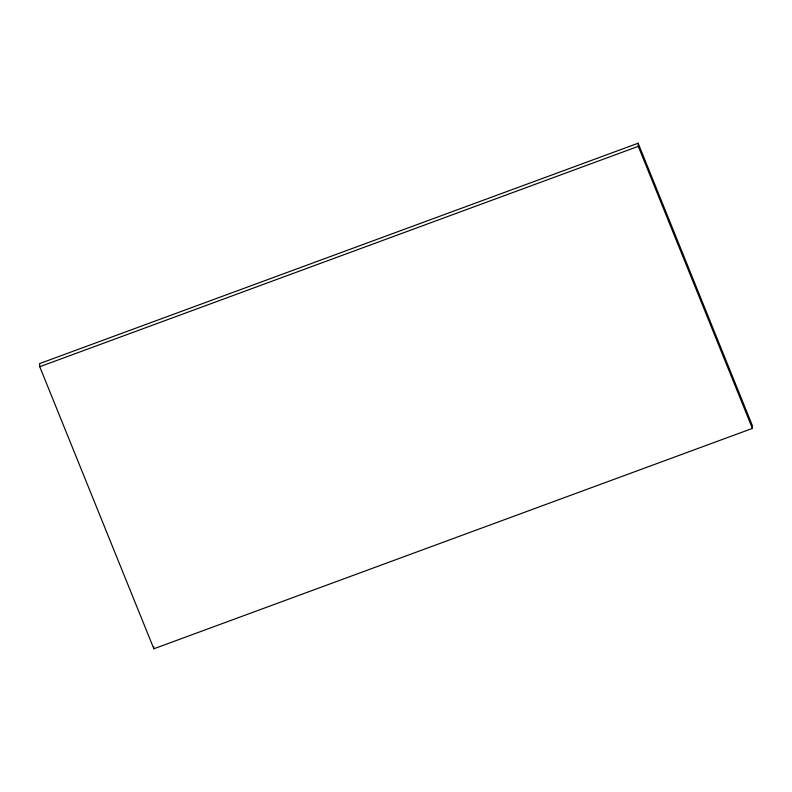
<?xml version="1.0" encoding="UTF-8"?>
<svg xmlns="http://www.w3.org/2000/svg" width="792" height="792" viewBox="0 0 792 792"><rect width="100%" height="100%" fill="white"/><g stroke="black" fill="none" stroke-linecap="round" stroke-linejoin="round"><path stroke-width="1.19" d="M638.134 143.223L39.6 363.597L39.748 366.716L153.866 648.777L752.4 428.403L752.251 425.284L638.134 143.223L638.293 146.342L752.4 428.403M39.748 366.716L638.293 146.342M153.757 646.698L153.866 648.777"/></g></svg>
